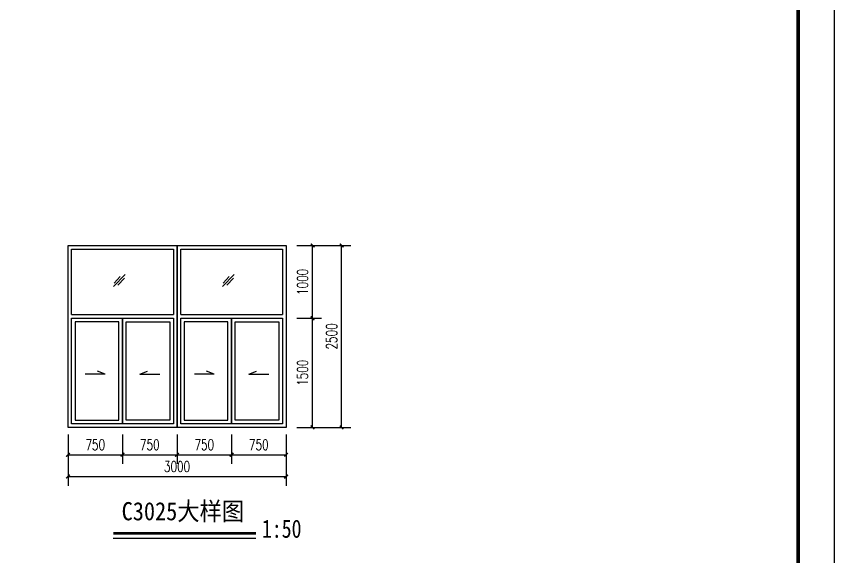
# Model space of a CAD drawing. Extents: x 4267484 to 4395158, y -674551 to -235742.
# Drawn here: x 4362640 to 4385158, y -659698 to -644846 of the extents above; entities that cross this region are included whole.
import ezdxf

# ---------------------------------------------------------------- set-up
doc = ezdxf.new("R2010")
doc.units = 0
doc.header["$LTSCALE"] = 1000
doc.header["$MEASUREMENT"] = 0
doc.layers.get('0').update_dxf_attribs({"linetype": 'CONTINUOUS'})
doc.layers.get('Defpoints').update_dxf_attribs({"linetype": 'CONTINUOUS'})
for name, color, linetype in [('PUB_DIM', 3, 'CONTINUOUS'), ('PUB_TITLE', 4, 'CONTINUOUS'), ('WINDOW', 4, 'CONTINUOUS'), ('图名', 15, 'CONTINUOUS'), ('填充', 251, 'CONTINUOUS')]:
    doc.layers.add(name, color=color, linetype=linetype)
doc.styles.add('_TCH_DIM_T3', font='SIMPLEX', dxfattribs={"width": 0.705882, "bigfont": 'GBCBIG'})
doc.styles.add('宋体', font='', dxfattribs={"width": 0.7})
doc.styles.get('宋体').set_extended_font_data('SimSun')
doc.dimstyles.new('_TCH_ARCH&&100', dxfattribs={"dimtxt": 297.5, "dimasz": 100, "dimexe": 250, "dimexo": 300, "dimgap": 126.25, "dimtad": 1, "dimdec": 0, "dimzin": 0, "dimdsep": 46, "dimtxsty": '_TCH_DIM_T3', "dimblk": 'ARCHTICK', "dimcen": 0.09, "dimclrt": 7, "dimazin": 2, "dimtfac": 1, "dimtdec": 0, "dimtix": 1, "dimtmove": 2, "dimatfit": 3, "dimfxl": 0, "dimtolj": 1, "dimtzin": 0, "dimarcsym": 0})

# ---------------------------------------------------------------- blocks, each defined once
blk = doc.blocks.new('_ArchTick')
at = {"color": 0, "linetype": 'ByBlock', "const_width": 0.4}
blk.add_lwpolyline([(-0.5, -0.5), (0.5, 0.5)], dxfattribs=at)
blk = doc.blocks.new('*D91')
at = {"layer": 'Defpoints', "color": 0}
for p in [(4368562, -656045), (4370062, -656045), (4370062, -656898)]:
    blk.add_point(p, dxfattribs=at)
at = {"layer": 'PUB_DIM', "color": 0, "lineweight": -2}
for p, q in [((4368562, -656345), (4368562, -657148)), ((4370062, -656345), (4370062, -657148)), ((4368562, -656898), (4370062, -656898))]:
    blk.add_line(p, q, dxfattribs=at)
at = {"layer": 'PUB_DIM', "color": 0, "lineweight": -2, "xscale": 100, "yscale": 100, "zscale": 100, "rotation": 180}
blk.add_blockref('_ArchTick', (4368562, -656898), dxfattribs=at)
at = {"layer": 'PUB_DIM', "color": 0, "lineweight": -2, "xscale": 100, "yscale": 100, "zscale": 100}
blk.add_blockref('_ArchTick', (4370062, -656898), dxfattribs=at)
at = {"layer": 'PUB_DIM', "color": 7, "insert": (4369312, -656623), "char_height": 297.5, "attachment_point": 5, "style": '_TCH_DIM_T3'}
blk.add_mtext('\\A1;750', dxfattribs=at)
blk = doc.blocks.new('*D92')
at = {"layer": 'Defpoints', "color": 0}
for p in [(4367062, -656045), (4368562, -656045), (4368562, -656898)]:
    blk.add_point(p, dxfattribs=at)
at = {"layer": 'PUB_DIM', "color": 0, "lineweight": -2}
for p, q in [((4367062, -656345), (4367062, -657148)), ((4368562, -656345), (4368562, -657148)), ((4367062, -656898), (4368562, -656898))]:
    blk.add_line(p, q, dxfattribs=at)
at = {"layer": 'PUB_DIM', "color": 0, "lineweight": -2, "xscale": 100, "yscale": 100, "zscale": 100, "rotation": 180}
blk.add_blockref('_ArchTick', (4367062, -656898), dxfattribs=at)
at = {"layer": 'PUB_DIM', "color": 0, "lineweight": -2, "xscale": 100, "yscale": 100, "zscale": 100}
blk.add_blockref('_ArchTick', (4368562, -656898), dxfattribs=at)
at = {"layer": 'PUB_DIM', "color": 7, "insert": (4367812, -656623), "char_height": 297.5, "attachment_point": 5, "style": '_TCH_DIM_T3'}
blk.add_mtext('\\A1;750', dxfattribs=at)
blk = doc.blocks.new('*D93')
at = {"layer": 'Defpoints', "color": 0}
for p in [(4365562, -656045), (4367062, -656045), (4367062, -656898)]:
    blk.add_point(p, dxfattribs=at)
at = {"layer": 'PUB_DIM', "color": 0, "lineweight": -2}
for p, q in [((4365562, -656345), (4365562, -657148)), ((4367062, -656345), (4367062, -657148)), ((4365562, -656898), (4367062, -656898))]:
    blk.add_line(p, q, dxfattribs=at)
at = {"layer": 'PUB_DIM', "color": 0, "lineweight": -2, "xscale": 100, "yscale": 100, "zscale": 100, "rotation": 180}
blk.add_blockref('_ArchTick', (4365562, -656898), dxfattribs=at)
at = {"layer": 'PUB_DIM', "color": 0, "lineweight": -2, "xscale": 100, "yscale": 100, "zscale": 100}
blk.add_blockref('_ArchTick', (4367062, -656898), dxfattribs=at)
at = {"layer": 'PUB_DIM', "color": 7, "insert": (4366312, -656623), "char_height": 297.5, "attachment_point": 5, "style": '_TCH_DIM_T3'}
blk.add_mtext('\\A1;750', dxfattribs=at)
blk = doc.blocks.new('*D94')
at = {"layer": 'Defpoints', "color": 0}
for p in [(4364062, -656045), (4365562, -656045), (4365562, -656898)]:
    blk.add_point(p, dxfattribs=at)
at = {"layer": 'PUB_DIM', "color": 0, "lineweight": -2}
for p, q in [((4364062, -656345), (4364062, -657148)), ((4365562, -656345), (4365562, -657148)), ((4364062, -656898), (4365562, -656898))]:
    blk.add_line(p, q, dxfattribs=at)
at = {"layer": 'PUB_DIM', "color": 0, "lineweight": -2, "xscale": 100, "yscale": 100, "zscale": 100, "rotation": 180}
blk.add_blockref('_ArchTick', (4364062, -656898), dxfattribs=at)
at = {"layer": 'PUB_DIM', "color": 0, "lineweight": -2, "xscale": 100, "yscale": 100, "zscale": 100}
blk.add_blockref('_ArchTick', (4365562, -656898), dxfattribs=at)
at = {"layer": 'PUB_DIM', "color": 7, "insert": (4364812, -656623), "char_height": 297.5, "attachment_point": 5, "style": '_TCH_DIM_T3'}
blk.add_mtext('\\A1;750', dxfattribs=at)
blk = doc.blocks.new('*D95')
at = {"layer": 'Defpoints', "color": 0}
for p in [(4370362, -651145), (4371591, -651145), (4370362, -656145)]:
    blk.add_point(p, dxfattribs=at)
at = {"layer": 'PUB_DIM', "color": 0, "lineweight": -2}
for p, q in [((4370662, -651145), (4371841, -651145)), ((4371591, -656145), (4371591, -651145)), ((4370662, -656145), (4371841, -656145))]:
    blk.add_line(p, q, dxfattribs=at)
at = {"layer": 'PUB_DIM', "color": 0, "lineweight": -2, "xscale": 100, "yscale": 100, "zscale": 100}
for p, rotation in [((4371591, -651145), 90), ((4371591, -656145), 270)]:
    blk.add_blockref('_ArchTick', p, dxfattribs=dict(at, rotation=rotation))
at = {"layer": 'PUB_DIM', "color": 7, "insert": (4371316, -653645), "char_height": 297.5, "attachment_point": 5, "rotation": 90, "style": '_TCH_DIM_T3'}
blk.add_mtext('\\A1;2500', dxfattribs=at)
blk = doc.blocks.new('*D96')
at = {"layer": 'Defpoints', "color": 0}
for p in [(4370062, -651145), (4370791, -651145), (4370062, -653145)]:
    blk.add_point(p, dxfattribs=at)
at = {"layer": 'PUB_DIM', "color": 0, "lineweight": -2}
for p, q in [((4370362, -651145), (4371041, -651145)), ((4370791, -653145), (4370791, -651145)), ((4370362, -653145), (4371041, -653145))]:
    blk.add_line(p, q, dxfattribs=at)
at = {"layer": 'PUB_DIM', "color": 0, "lineweight": -2, "xscale": 100, "yscale": 100, "zscale": 100}
for p, rotation in [((4370791, -651145), 90), ((4370791, -653145), 270)]:
    blk.add_blockref('_ArchTick', p, dxfattribs=dict(at, rotation=rotation))
at = {"layer": 'PUB_DIM', "color": 7, "insert": (4370516, -652145), "char_height": 297.5, "attachment_point": 5, "rotation": 90, "style": '_TCH_DIM_T3'}
blk.add_mtext('\\A1;1000', dxfattribs=at)
blk = doc.blocks.new('*D97')
at = {"layer": 'Defpoints', "color": 0}
for p in [(4370062, -653145), (4370791, -653145), (4370062, -656145)]:
    blk.add_point(p, dxfattribs=at)
at = {"layer": 'PUB_DIM', "color": 0, "lineweight": -2}
for p, q in [((4370362, -653145), (4371041, -653145)), ((4370791, -656145), (4370791, -653145)), ((4370362, -656145), (4371041, -656145))]:
    blk.add_line(p, q, dxfattribs=at)
at = {"layer": 'PUB_DIM', "color": 0, "lineweight": -2, "xscale": 100, "yscale": 100, "zscale": 100}
for p, rotation in [((4370791, -653145), 90), ((4370791, -656145), 270)]:
    blk.add_blockref('_ArchTick', p, dxfattribs=dict(at, rotation=rotation))
at = {"layer": 'PUB_DIM', "color": 7, "insert": (4370516, -654645), "char_height": 297.5, "attachment_point": 5, "rotation": 90, "style": '_TCH_DIM_T3'}
blk.add_mtext('\\A1;1500', dxfattribs=at)
blk = doc.blocks.new('*D98')
at = {"layer": 'Defpoints', "color": 0}
for p in [(4364062, -656295), (4370062, -656295), (4370062, -657498)]:
    blk.add_point(p, dxfattribs=at)
at = {"layer": 'PUB_DIM', "color": 0, "lineweight": -2}
for p, q in [((4364062, -656595), (4364062, -657748)), ((4370062, -656595), (4370062, -657748)), ((4364062, -657498), (4370062, -657498))]:
    blk.add_line(p, q, dxfattribs=at)
at = {"layer": 'PUB_DIM', "color": 0, "lineweight": -2, "xscale": 100, "yscale": 100, "zscale": 100, "rotation": 180}
blk.add_blockref('_ArchTick', (4364062, -657498), dxfattribs=at)
at = {"layer": 'PUB_DIM', "color": 0, "lineweight": -2, "xscale": 100, "yscale": 100, "zscale": 100}
blk.add_blockref('_ArchTick', (4370062, -657498), dxfattribs=at)
at = {"layer": 'PUB_DIM', "color": 7, "insert": (4367062, -657223), "char_height": 297.5, "attachment_point": 5, "style": '_TCH_DIM_T3'}
blk.add_mtext('\\A1;3000', dxfattribs=at)

msp = doc.modelspace()

# ---------------------------------------------------------------- linework, layer by layer
at = {"layer": 'PUB_TITLE', "color": 4}
msp.add_lwpolyline([(4301057.7, -674551), (4385157.7, -674551), (4385157.7, -615151), (4301057.7, -615151)], close=True, dxfattribs=at)
at = {"layer": 'PUB_TITLE', "color": 4, "const_width": 100}
msp.add_lwpolyline([(4303557.7, -673551), (4384157.7, -673551), (4384157.7, -616151), (4303557.7, -616151)], close=True, dxfattribs=at)
at = {"layer": 'WINDOW'}
for p, q in [((4364161.8, -653045), (4366961.8, -653045)), ((4364161.8, -653145), (4366961.8, -653145)), ((4365561.8, -653145), (4365561.8, -656045)), ((4367161.8, -653045), (4369961.8, -653045)), ((4367161.8, -653145), (4369961.8, -653145)), ((4368561.8, -653145), (4368561.8, -656045))]:
    msp.add_line(p, q, dxfattribs=at)
for points in [[(4364061.8, -651145), (4367061.8, -651145), (4367061.8, -656145), (4364061.8, -656145)], [(4367061.8, -651145), (4370061.8, -651145), (4370061.8, -656145), (4367061.8, -656145)], [(4365561.8, -653145), (4366961.8, -653145), (4366961.8, -656045), (4365561.8, -656045)], [(4368561.8, -653145), (4369961.8, -653145), (4369961.8, -656045), (4368561.8, -656045)], [(4365461.8, -653245), (4364261.8, -653245), (4364261.8, -655945), (4365461.8, -655945)], [(4365661.8, -653245), (4366861.8, -653245), (4366861.8, -655945), (4365661.8, -655945)], [(4368461.8, -653245), (4367261.8, -653245), (4367261.8, -655945), (4368461.8, -655945)], [(4368661.8, -653245), (4369861.8, -653245), (4369861.8, -655945), (4368661.8, -655945)]]:
    msp.add_lwpolyline(points, close=True, dxfattribs=at)
for points in [[(4364161.8, -653045), (4364161.8, -651245), (4366961.8, -651245), (4366961.8, -653045)], [(4367161.8, -653045), (4367161.8, -651245), (4369961.8, -651245), (4369961.8, -653045)], [(4366961.8, -653145), (4366961.8, -656045), (4364161.8, -656045), (4364161.8, -653145)], [(4369961.8, -653145), (4369961.8, -656045), (4367161.8, -656045), (4367161.8, -653145)]]:
    msp.add_lwpolyline(points, dxfattribs=at)
at = {"layer": '图名'}
msp.add_line((4365308.5, -659193.7), (4369234.1, -659193.7), dxfattribs=at)
at = {"layer": '图名', "const_width": 70}
msp.add_lwpolyline([(4365308.5, -659060.6), (4369234.1, -659060.6)], dxfattribs=at)
at = {"layer": '填充'}
for p, q in [((4365316.7, -652275.9), (4365632.9, -651942.7)), ((4365327.7, -652177.1), (4365499.4, -651996.3)), ((4365434.4, -652239.1), (4365620.1, -652043.4)), ((4368316.7, -652275.9), (4368632.9, -651942.7)), ((4368327.7, -652177.1), (4368499.4, -651996.3)), ((4368434.4, -652239.1), (4368620.1, -652043.4)), ((4365085, -654681.8), (4364538.1, -654681.8)), ((4365085, -654681.8), (4364872.4, -654597.2)), ((4366038.6, -654681.8), (4366251.3, -654597.2)), ((4366038.6, -654681.8), (4366585.5, -654681.8)), ((4368085, -654681.8), (4367538.1, -654681.8)), ((4368085, -654681.8), (4367872.4, -654597.2)), ((4369038.6, -654681.8), (4369251.3, -654597.2)), ((4369038.6, -654681.8), (4369585.5, -654681.8))]:
    msp.add_line(p, q, dxfattribs=at)

# ---------------------------------------------------------------- texts
at = {"layer": '图名', "style": '宋体'}
for s, width, p in [('C3025大样图', 0.9, (4365538.2, -658699.8)), ('1:50', 0.8, (4369397.9, -659180.6))]:
    msp.add_text(s, height=500, dxfattribs=dict(at, width=width)).set_placement(p)

# ---------------------------------------------------------------- dimensions: what is measured, and where the dimension line sits
at = {"layer": 'PUB_DIM'}
for p1, p2, distance, text, picture, middle in [((4370061.8, -653144.7), (4370061.8, -651145), -728.9, '1000', '*D96', (4370515.7, -652144.8)), ((4370361.8, -656145), (4370361.8, -651145), -1228.9, '2500', '*D95', (4371315.7, -653645)), ((4370061.8, -656145), (4370061.8, -653144.7), -728.9, '1500', '*D97', (4370515.7, -654644.8)), ((4364061.8, -656045), (4365561.8, -656045), -852.6, '750', '*D94', (4364811.8, -656622.6)), ((4365561.8, -656045), (4367061.8, -656045), -852.6, '750', '*D93', (4366311.8, -656622.6)), ((4367061.8, -656045), (4368561.8, -656045), -852.6, '750', '*D92', (4367811.8, -656622.6)), ((4368561.8, -656045), (4370061.8, -656045), -852.6, '750', '*D91', (4369311.8, -656622.6)), ((4364061.8, -656295.2), (4370061.8, -656295.2), -1202.4, '3000', '*D98', (4367061.8, -657222.6))]:
    dim = msp.add_aligned_dim(p1=p1, p2=p2, distance=distance, text=text, dimstyle='_TCH_ARCH&&100', dxfattribs=at)
    dim.commit()
    dim.dimension.update_dxf_attribs({"geometry": picture, "text_midpoint": middle})

doc.saveas('drawing.dxf')
